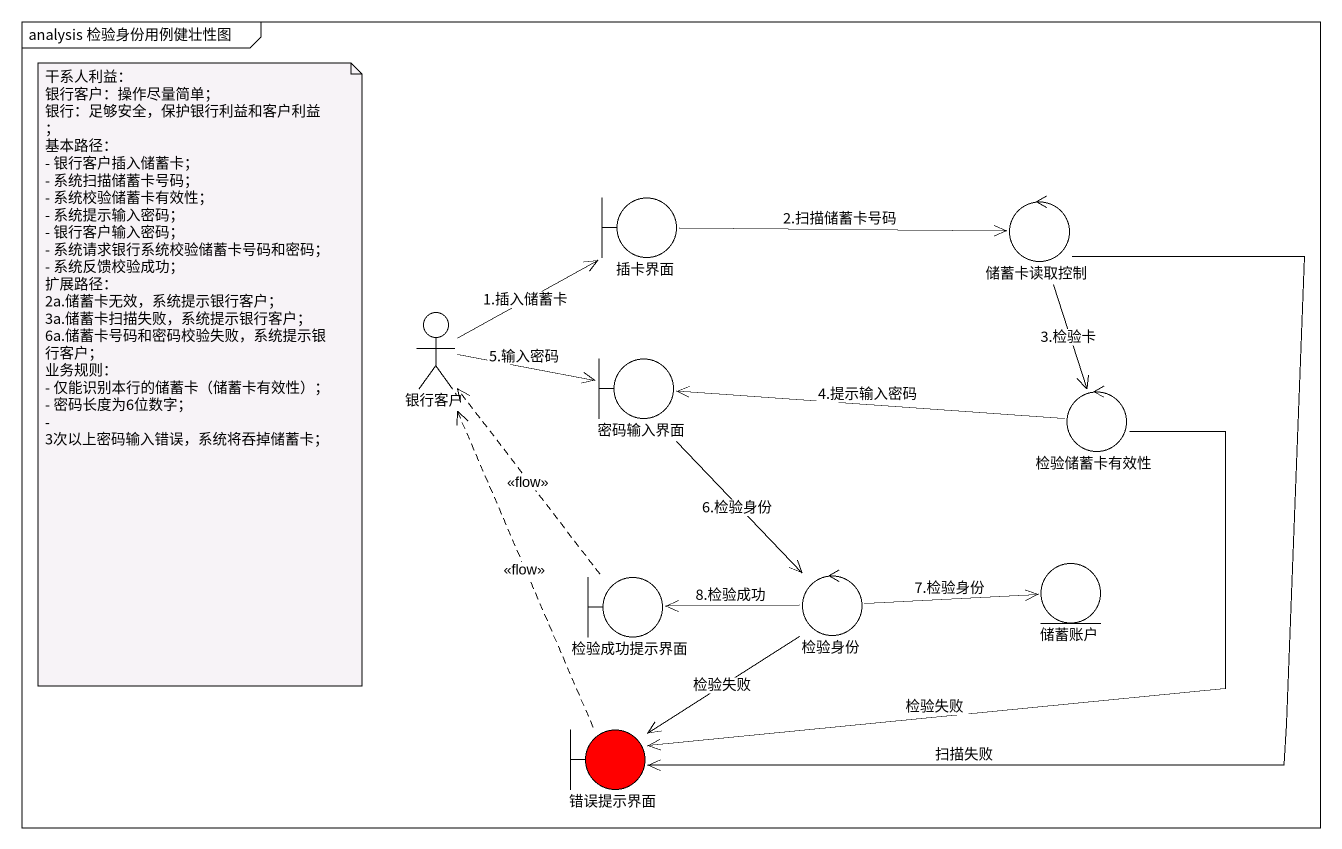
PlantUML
@startuml
mainframe analysis 检验身份用例健壮性图
boundary 插卡界面
control 储蓄卡读取控制
actor 银行客户
boundary 密码输入界面
control 检验储蓄卡有效性
entity 储蓄账户
boundary 检验成功提示界面
control 检验身份
boundary 错误提示界面 #FF0000
插卡界面 -right-> 储蓄卡读取控制 : 2.扫描储蓄卡号码
储蓄卡读取控制 --> 检验储蓄卡有效性 : 3.检验卡
储蓄卡读取控制 --> 错误提示界面 : 扫描失败
银行客户 -up-> 插卡界面 : 1.插入储蓄卡
银行客户 -right-> 密码输入界面 : 5.输入密码
密码输入界面 --> 检验身份 : 6.检验身份
检验储蓄卡有效性 -left-> 密码输入界面 : 4.提示输入密码
检验储蓄卡有效性 --> 错误提示界面 : 检验失败
检验成功提示界面 .up.> 银行客户 : <<flow>>
检验身份 -right-> 储蓄账户 : 7.检验身份
检验身份 -left-> 检验成功提示界面 : 8.检验成功
检验身份 --> 错误提示界面 : 检验失败
错误提示界面 .up.> 银行客户 : <<flow>>
note as N1
  干系人利益：
  银行客户：操作尽量简单；
  银行：足够安全，保护银行利益和客户利益；
  基本路径：
  - 银行客户插入储蓄卡；
  - 系统扫描储蓄卡号码；
  - 系统校验储蓄卡有效性；
  - 系统提示输入密码；
  - 银行客户输入密码；
  - 系统请求银行系统校验储蓄卡号码和密码；
  - 系统反馈校验成功；
  扩展路径：
  2a.储蓄卡无效，系统提示银行客户；
  3a.储蓄卡扫描失败，系统提示银行客户；
  6a.储蓄卡号码和密码校验失败，系统提示银行客户；
  业务规则：
  - 仅能识别本行的储蓄卡（储蓄卡有效性）；
  - 密码长度为6位数字；
  - 3次以上密码输入错误，系统将吞掉储蓄卡；
end note
@enduml
